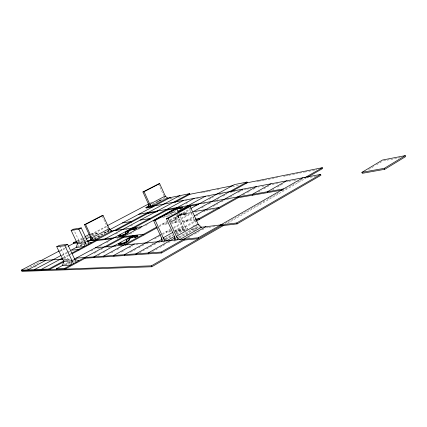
<?xml version="1.0" encoding="UTF-8"?>
<svg xmlns="http://www.w3.org/2000/svg" width="427" height="427" viewBox="0 0 427 427"><rect width="100%" height="100%" fill="white"/><g stroke="black" fill="none" stroke-linecap="round" stroke-linejoin="round"><path stroke-width="0.32" stroke-dasharray="2.13 1.6" d="M170.133 221.213C171.184 221.826 179.34 218.629 175.449 218.4L175.059 217.834C178.353 215.405 182.815 212.854 187.01 213.388L187.175 213.751L184.661 215.133L184.443 214.21C183.162 213.713 174.632 216.831 179.025 217.231C178.31 219.974 173.405 220.658 170.939 221.88M179.025 217.231L175.78 219.505L170.773 221.512M163.989 197.568L163.92 198.865L154.222 203.989M168.985 214.189L173.485 212.043L174.899 210.842L174.91 211.498L173.64 212.39L167.331 215.16M196.062 226.139L195.886 227.922L178.817 237.556M184.571 215.144L184.571 214.429M175.059 217.834L175.283 218.037C179.169 218.298 171.275 221.17 170.293 220.951M172.497 212.038L172.652 212.379L170.453 213.633M179.191 217.594C174.792 217.188 183.327 214.071 184.603 214.573L184.736 214.792M175.225 218.197C178.513 215.763 182.975 213.212 187.175 213.751M368.581 169.54L374.298 166.114M376.587 164.742L382.304 161.31M171.334 212.774L172.081 212.342M225.136 223.486L259.37 203.834M259.664 203.663L265.722 200.188M267.147 199.372L273.227 195.881M273.808 195.545L279.808 192.102M282.108 190.784L288.241 187.261M289.591 186.487L295.751 182.948M297.069 182.19L302.102 179.303M227.415 223.273L305.919 178.144M188.264 237.748L192.305 235.453M194.616 234.14L199.233 231.514M202.115 229.875L205.579 227.906M272.789 189.689L273.915 189.044M277.31 187.117L283.523 183.583M186.444 234.914L188.158 233.943M193.879 230.708L195.598 229.737M152.466 251.615L157.59 248.722M159.863 247.441L166.124 243.913M168.403 242.627L170.677 241.346M178.224 237.092L192.145 229.24L191.776 228.418M258.234 191.99L261.666 190.052M263.955 188.761L268.53 186.183M179.479 238.015L197.733 227.698L196.393 224.709M176.778 234.284L185.98 229.123L178.956 213.543M177.365 234.738L178.518 234.092M183.711 231.172L187.747 228.909L184.517 225.872L175.294 231.018M192.812 226.289L195.096 225.002M139.688 252.784L144.257 250.233M146.541 248.952L151.686 246.075M153.971 244.799L157.398 242.883M165.356 238.431L172.172 234.62M175.582 232.715L195.86 221.373M242.846 195.102L244.58 194.125M247.484 192.508L250.959 190.559M253.28 189.262L256.76 187.32M165.329 239.147L172.764 234.983M175.625 233.388L182.489 229.545L182.767 226.096L174.723 230.58M165.873 239.616L172.754 235.763M176.196 233.831L184.229 229.331L177.499 214.418M175.219 231.914L195.502 220.588M162.249 233.729L170.245 229.294M173.672 227.399L193.623 216.334M130.523 252.309L136.261 249.122M138.556 247.847L143.723 244.981M154.601 238.944L159.175 236.409M162.602 234.503L170.597 230.068M173.447 228.482L193.965 217.097M196.239 215.832L199.655 213.938M203.642 211.723L205.35 210.778M213.319 206.353L217.871 203.823M221.287 201.928L224.703 200.033M229.833 197.189L233.249 195.288M238.378 192.444L242.936 189.914M193.164 211.685L174.163 222.141L174.499 222.883L192.342 213.052M121.487 252.106L124.951 250.195M128.997 247.97L132.461 246.059M201.565 207.965L205.024 206.06M208.483 204.154L211.941 202.249M217.146 199.377L218.88 198.422M222.926 196.19L226.395 194.28M184.405 214.781L187.01 213.388M159.292 225.653L166.861 221.512M169.765 219.926L190.191 208.755M111.362 252.805L114.847 250.895M117.174 249.624L118.919 248.669M159.041 226.694L167.192 222.232M170.09 220.647L190.506 209.465M208.952 199.361L213.5 196.874M170.864 215.011L177.184 211.578M98.173 255.442L99.881 254.513M103.297 252.651L106.718 250.793M94.287 253.264L97.73 251.402M101.178 249.539L102.902 248.605M129.957 233.964L133.438 232.074M138.61 229.278L140.382 228.322M145.586 225.504L147.32 224.565M186.049 203.604L187.752 202.681M62.966 265.236L69.788 261.57M72.686 260.011L73.844 259.392M65.491 264.751L71.277 261.639M71.859 261.324L74.17 260.08M90.983 251.028L94.463 249.16M99.694 246.342L101.439 245.402M106.675 242.584L108.421 241.645M64.493 260.603L68 258.725L68.32 259.397L66.564 260.337M115.669 234.039L117.393 233.115M130.641 226.022L132.375 225.093M63.436 258.404L68.608 255.645M69.185 255.341L70.909 254.417M61.915 255.81L67.151 253.03M67.733 252.725L70.06 251.487M80.02 246.203L83.543 244.335M94.538 238.501L109.435 230.596M94.351 238.794L108.154 231.466L108.122 230.137M94.271 239.269L96 238.351M98.306 237.129L100.035 236.211M63.121 257.748L68.299 254.994M68.87 254.689L71.17 253.462M62.193 254.866L66.847 252.4M67.434 252.09L69.761 250.857M76.839 247.105L82.705 243.993M93.673 238.181L109.147 229.977M26.655 268.898L39.599 262.082M59.599 251.546L64.893 248.76M77.831 241.944L83.713 238.848M84.306 238.533L86.067 237.604M86.654 237.295L88.421 236.366M91.362 234.818L107.246 226.454M84.332 240.001L80.847 241.842L81.135 242.451L83.457 241.223M91.89 236.008L97.703 232.945L97.986 233.548L90.359 234.61M152.407 204.069L160.664 199.713M34.443 267.115L36.199 266.192M84.039 240.913L85.784 239.995M93.337 236.003L97.404 233.852M152.087 204.965L161.518 199.98L161.257 199.404L165.772 198.491M76.945 240.924L83.228 237.62M59.897 250.638L64.605 248.162M65.192 247.852L67.546 246.614M77.549 241.351L82.368 238.816M82.849 238.565L84.647 237.615M91.084 234.226L106.974 225.867M150.517 202.958L152.279 202.03M167.464 214.626L168.334 214.423M158.737 200.541L161.993 199.884M157.04 201.507L160.301 200.855M170.079 198.907L172.689 198.39M178.555 197.221L181.817 196.569M200.727 192.807L202.681 192.417M203.332 192.283L205.291 191.894M205.942 191.766L207.901 191.376M208.552 191.248L210.506 190.858M217.028 189.556L218.982 189.166M232.678 186.439L239.846 185.014M256.803 181.635L258.757 181.245M259.408 181.117L261.367 180.728M262.018 180.594L263.971 180.205M264.628 180.077L275.057 178M275.709 177.872L277.667 177.483M283.533 176.314L285.492 175.924M286.143 175.791L288.097 175.401M288.753 175.273L304.398 172.156M305.054 172.028L316.786 169.69M383.526 160.846L400.446 157.595M173.832 202.889L175.732 202.531M185.195 200.754L187.069 200.402M196.425 198.646L198.288 198.299M207.687 196.532L209.646 196.164M218.784 194.45L220.738 194.082M221.389 193.959L222.697 193.714M229.865 192.369L232.48 191.878M233.131 191.755L235.096 191.387M244.196 189.679L246.71 189.204M247.334 189.086L249.219 188.734M249.848 188.617L251.103 188.376M258.031 187.079L259.306 186.839M261.847 186.364L265.028 185.766M272.036 184.448L279.151 183.114M286.912 181.656L288.182 181.416M288.812 181.299L293.253 180.466M293.888 180.343L296.423 179.868M306.65 177.947L315.756 176.239M203.038 203.791L205.584 203.348M213.852 201.918L215.768 201.581M216.409 201.475L217.685 201.25M226.63 199.703L228.562 199.366M164.336 216.27L170.293 215.325M177.477 214.178L191.862 211.893M162.527 217.29L168.74 216.313M175.823 215.197L192.187 212.619M195.454 212.107L196.762 211.899M205.921 210.463L208.552 210.047M209.209 209.945L211.84 209.529M212.497 209.427L213.815 209.219M91.351 233.841L98.931 232.768M108.901 231.359L105.682 231.813L105.976 232.432L102.902 232.859M167.832 223.038L162.767 223.753L163.098 224.474L167.528 223.855M170.997 222.59L194.525 219.27M125.768 229.673L127.086 229.491M171.334 223.326L195.513 219.958M77.789 242.21L84.044 241.452M84.685 241.378L86.601 241.143M170.811 230.954L166.252 231.509L166.605 232.283L171.168 231.738M174.718 230.484L187.832 228.899M192.412 228.344L198.779 227.575M80.42 242.333L83.046 242.018M78.077 242.814L79.299 242.669M85.613 241.917L86.894 241.767M116.736 238.213L117.985 238.063M175.081 231.274L186.225 229.945M190.832 229.4L197.242 228.637M206.156 227.575L208.109 227.345M208.755 227.265L212.005 226.881M212.657 226.801L215.907 226.417M86.35 243.337L87.572 243.193M83.591 244.628L80.954 244.922L73.492 229.182M79.918 246.027L83.196 245.669M97.548 248.349L99.48 248.162M108.421 247.308L109.686 247.185M114.121 246.763L116 246.582M136.09 244.655L138.081 244.468M146.023 243.705L149.343 243.39M151.996 243.134L153.325 243.006M157.969 242.563L160.509 242.317M163.055 242.077L166.231 241.773M173.906 241.036L177.13 240.727M63.474 259.05L68 258.725M63.794 259.712L68.32 259.397M70.247 259.659L66.372 259.92L68.058 260.507M72.921 261.127L74.88 261.004M70.29 262.541L67.696 262.696L66.836 260.897M70.225 263.822L65.075 264.105L63.74 261.329M174.739 211.055L175.054 211.184M59.673 245.915L66.548 260.299M77.41 243.652L78.605 246.165M102.234 216.249L107.855 228.296M108.095 228.808L109.259 231.311M175.075 209.043L176.42 212.027M177.515 216.841L177.68 217.204M176.57 218.298L176.735 218.661M158.481 183.936L163.792 195.683M164.059 196.271L165.121 198.619M178.63 230.009L178.988 230.81M184.496 214.765L184.661 215.133M186.22 220.439L186.562 221.202M181.416 213.553L181.742 214.263M198.795 225.669L199.601 227.474M188.35 206.759L196.126 224.111"/><path stroke-width="0.64" d="M148.521 207.004L148.607 204.416M161.326 241.388L161.507 237.946M120.852 243.636L120.905 242.723L118.306 244.1C121.343 245.909 127.881 242.264 129.509 239.889C126.872 239.04 133.897 236.713 135.097 236.83L135.402 237.241L135.129 237.647L134.932 236.473C133.731 236.35 126.707 238.682 129.338 239.526C127.641 242.114 121.775 244.82 118.306 244.1M120.531 235.544L120.585 234.711L118.156 235.987C121.028 237.545 127.016 234.172 128.623 232.026L127.908 231.85M174.269 240.123L174.52 236.558M171.43 211.643L171.227 211.466C174.349 209.241 178.443 206.892 182.372 207.26L182.526 207.602L180.167 208.883L179.98 208.045L179.623 207.976L175.855 209.097M166.381 214.071L166.503 213.831L164.144 215.069M120.905 242.723L120.91 243.422C121.919 243.577 129.141 241.207 126.168 240.385L126.061 240.129C129.242 237.722 133.245 235.624 137.318 235.517L137.825 236.206L135.129 237.647M118.156 235.987C121.433 236.505 126.792 234.044 128.468 231.69C126.034 231.039 132.856 228.504 133.961 228.973L133.875 229.913L134.131 229.555L133.854 229.203L132.45 229.411L127.822 231.728M120.585 234.711L120.59 235.325C121.823 235.33 127.817 233.441 125.506 232.528L125.405 232.304C128.42 230.089 132.124 228.167 135.925 227.965L136.394 228.584L133.875 229.913M126.6 240.07L126.333 240.748L127.187 241.015M125.912 232.261L125.661 232.864L126.552 233.201L125.922 233.75M384.743 169.311L405.65 156.597L405.26 155.62L382.496 160.029L361.899 172.359L362.293 173.314L384.743 169.311L384.343 168.323L361.899 172.359M384.343 168.323L405.26 155.62M200.685 227.34L236.686 222.985L320.597 174.408L320.955 175.262L237.086 223.897L221.106 225.798L220.716 224.917M21.649 270.761L151.377 265.824L222.253 225.136M304.414 177.979L322.316 167.704L322.657 168.521L307.648 177.146M62.828 259.093L39.167 260.785L21.35 270.147L21.948 271.38L151.798 266.742L223.951 225.264M95.301 247.852L198.293 237.77L303.053 177.728M126.68 231.738L127.849 231.076M76.155 258.143L161.118 252.085L205.777 226.726M286.57 180.851L267.35 191.766L267.702 192.577M56.812 269.421L56.476 268.727L64.664 268.396L65.005 269.111L85.096 258.239L161.523 252.96L184.224 240.049L198.694 238.661L198.293 237.77M174.483 236.355L166.407 240.892L163.194 237.764L172.994 232.299M174.365 238.223L148.089 253.014L148.479 253.857M271.06 183.791L252.17 194.424L252.512 195.214M196.436 221.047L238.202 197.696L281.916 190.116M161.577 239.531L135.877 253.884L136.256 254.705M196.084 220.263L256.43 186.562M160.536 234.679L124.412 254.7L124.78 255.495M194.194 216.019L242.616 189.177M134.414 244.025L113.619 255.474L113.982 256.243M231.605 191.408L247.286 182.761L246.982 182.057L193.164 211.685L218.731 207.613L219.078 208.392M134.964 237.279L137.659 235.843M156.965 226.929L103.446 256.2L103.798 256.947M190.773 208.435L234.316 184.619L246.982 182.057M125.314 245.162L157.296 227.65M133.155 235.512L93.844 256.883L94.186 257.609M177.76 211.264L205.43 196.223M178.07 211.952L188.408 206.326L198.587 204.565M176.057 239.947L166.418 218.699L188.35 206.759L190.18 206.438L198.523 225.072M166.418 218.699L168.185 218.432L190.18 206.438M163.007 241.223L153.613 220.652L155.273 220.401L176.794 208.75L178.417 212.342M182.372 207.26L179.932 208.557M133.72 229.571L136.24 228.242M64.664 268.396L194.269 198.336M153.613 220.652L175.075 209.043L176.794 208.75M105.773 247.046L123.606 237.396L131.468 236.462M56.476 268.727L62.844 265.3M74.421 259.077L183.658 200.348M133.502 228.146L167.197 210.004L176.244 208.435M21.35 270.147L48.721 269.042L63.906 260.913M174.979 202.275L189.903 194.285L189.62 193.661L105.031 238.912L105.341 239.568M63.644 261.9L49.046 269.72L48.721 269.042M61.712 259.322L62.86 258.709M72.056 253.809L96.876 240.577L112.968 238.661M115.52 230.639L149.146 212.721M62.545 258.057L41.355 269.341L41.675 269.997M71.747 253.158L179.73 195.662M152.001 205.953L154.291 204.741M61.029 255.485L34.357 269.624L34.667 270.264M76.791 247.132L70.925 250.238L78.648 249.485L78.952 250.131M87.348 241.533L91.383 239.398M109.728 229.673L170.288 197.573L170.554 198.171M45.854 260.305L27.696 269.891L28.001 270.521M86.078 239.077L90.727 236.622M153.731 206.663L146.189 208.077L145.922 207.495L148.874 205.937M63.922 261.703L56.738 246.699L64.909 245.765L67.615 244.345L76.123 262.199M77.468 242.888L73.802 243.321L73.519 242.728L76.374 241.228M84.941 236.723L89.51 234.322M39.892 261.164L59.31 250.948M68.139 246.304L74.02 243.209M107.561 225.557L148.751 203.887M56.738 246.699L59.385 245.317L67.615 244.345M77.495 243.833L71.128 230.404L78.835 229.16L81.247 227.911L88.864 244.041M71.128 230.404L73.492 229.182L81.247 227.911M91.965 240.497L84.509 224.661L101.952 215.646L103.046 215.438L109.675 229.646M84.509 224.661L85.56 224.479L103.046 215.438M149.685 206.78L142.922 191.953L158.481 183.936L159.666 183.653L165.527 196.612M142.922 191.953L144.075 191.686L159.666 183.653M128.74 230.612L129.712 230.142M131.628 229.315L132.583 228.963M177.12 208.968L179.778 208.312L180.167 208.883M122.026 235.49L123.008 235.165M167.058 198.229L189.62 193.661M189.364 194.392L233.03 185.628M245.413 183.14L322.316 167.704M145.922 207.495L320.597 174.408M138.764 214.279L283.496 188.937M156.736 211.819L147.988 213.335L147.705 212.715M122.426 222.942L131.089 221.565L131.377 222.189M140.168 220.118L149.706 218.597L150.01 219.259L148.735 219.457M159.735 217.001L162.361 216.585M110.833 231.087L141.759 226.721M195.16 219.179L198.993 218.635L199.345 219.425M120.74 235.053L120.51 234.722M73.519 242.728L77.18 242.285M87.241 241.068L143.573 234.252L143.91 234.983M121.071 243.086L120.825 242.733M137.04 235.816L137.825 236.206M74.768 259.354L78.792 260.758M87.647 241.468L91.245 242.776M182.046 207.399L182.526 207.602M136.08 228.301L136.394 228.584M64.909 245.765L73.444 263.651M84.76 257.529L85.096 258.239M78.835 229.16L86.473 245.317M96.577 239.937L96.876 240.577M85.56 224.479L93.038 240.364M123.286 236.707L123.606 237.396M151.377 265.824L151.798 266.742M133.795 229.566L133.95 229.902M135.044 237.273L135.21 237.636M161.118 252.085L161.523 252.96M157.072 211.077L157.36 211.712M144.075 191.686L150.854 206.561M155.273 220.401L164.699 241.058M166.904 209.353L167.197 210.004M166.503 213.831L166.653 214.167M166.418 213.842L166.567 214.183M168.185 218.432L177.862 239.771M183.834 239.184L184.224 240.049M188.099 205.643L188.408 206.326M236.686 222.985L237.086 223.897M237.871 196.927L238.202 197.696M90.775 237.967L90.898 240.625M85.256 242.739L84.076 246.592L76.252 247.414L77.41 243.652L85.256 242.739M72.083 260.796L70.754 265.103L62.438 265.519L63.74 261.329L72.083 260.796M201.485 227.244L179.682 239.59L176.319 236.366L198.101 224.122L201.485 227.244M111.5 230.996L94.121 240.236L91.848 237.828L109.205 228.642L111.5 230.996M167.533 198.133L152.033 206.337L149.776 204.186L165.26 196.025L167.533 198.133"/></g></svg>
